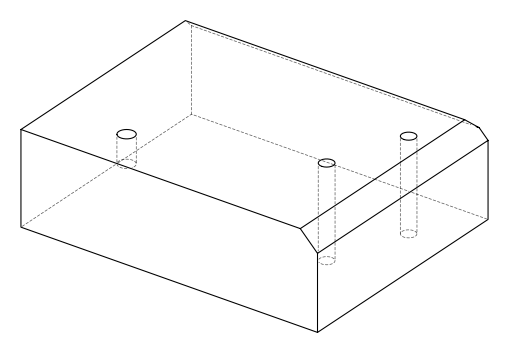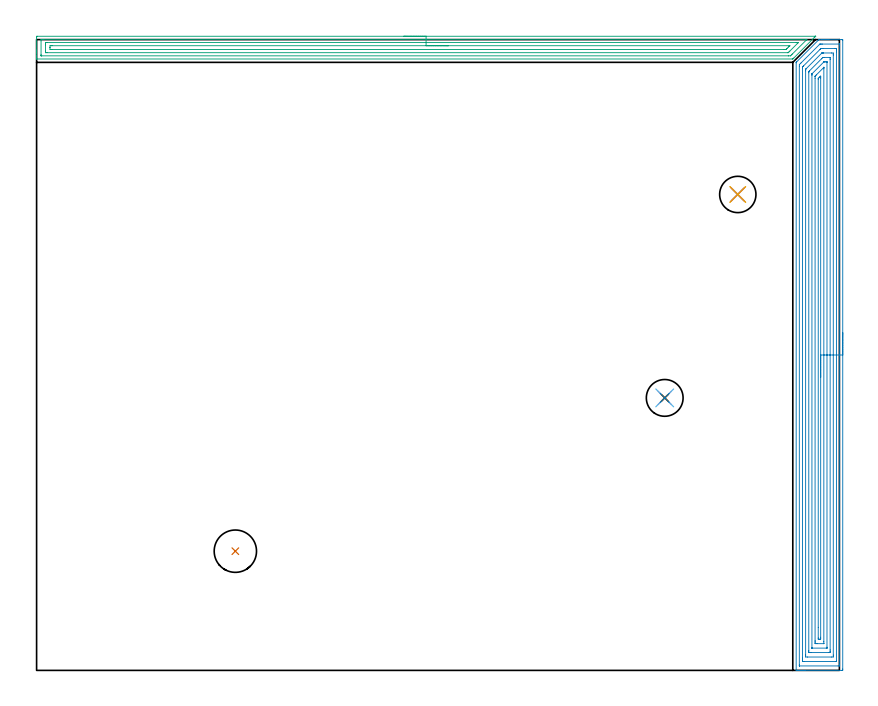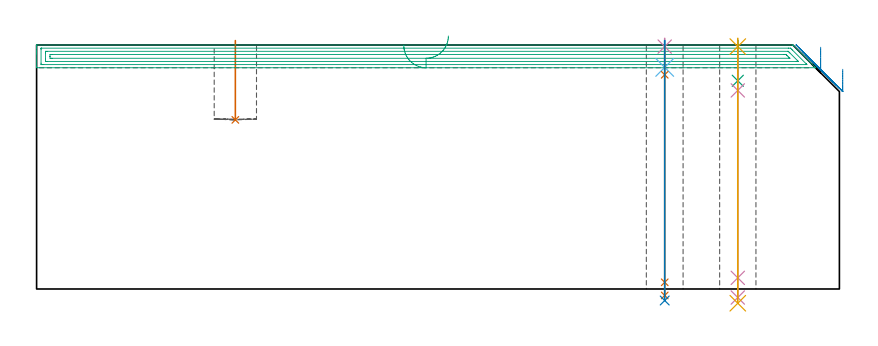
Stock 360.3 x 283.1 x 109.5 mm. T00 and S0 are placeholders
(PLAN: 11 operations, 8 tool changes, 31.8 min)
(1 INDEXABLE_INSERT_DRILL_BLIND_HOLE_FROM_SOLID | STEP1POCKET | NXT0302_009 | 0.14 min | 9451 mm3)
(2 AREA_MILL | FG_CHAMFER_SURFACE | UGT0205_001 | 18.24 min | 61826 mm3)
(3 AREA_MILL_1 | FG_CHAMFER_SURFACE_1 | UGT0205_001 | 11.26 min | 17839 mm3)
(4 SPOT_DRILL | STEP1HOLE | NXT0321_9005460120000 | 0.03 min | 2 mm3)
(5 SPOT_DRILL_1 | STEP1HOLE_1 | NXT0321_9005460120000 | 0.03 min | 5 mm3)
(6 DRILL_BLIND_HOLE_INTO_CENTER | STEP1HOLE | NXT0301_038 | 0.05 min | 319 mm3)
(7 GUN_DRILL_THROUGH_HOLE | STEP1HOLE | UGT0307_002 | 0.53 min | 2804 mm3)
(8 SPADE_DRILL_TO_ENLARGE_THROUGH_HOLE | STEP1HOLE | UGT0306_007 | 0.47 min | 20247 mm3)
(9 DRILL_BLIND_HOLE_INTO_CENTER_1 | STEP1HOLE_1 | UGT0301_219 | 0.07 min | 1247 mm3)
(10 GUN_DRILL_THROUGH_HOLE_1 | STEP1HOLE_1 | UGT0307_007 | 0.55 min | 7468 mm3)
(11 DRILL_TO_ENLARGE_THROUGH_HOLE | STEP1HOLE_1 | UGT0301_287 | 0.47 min | 14097 mm3)
(TOOL NXT0302_009 | Index. Insert Drill 19mm [880-D1900L25-05] | D19 PA176 FL95 Z2)
(TOOL UGT0205_001 | Chamfer Mill 20 x 3 x 45 deg. | D20 FL50 Z2)
(TOOL NXT0321_9005460120000 | NC Spot Drill, 142deg, 12mm, Carbide, Uncoated | D12 PA142 FL30 Z2)
(TOOL NXT0301_038 | Carbide Drill 6.7mm [860.1-0670-034A1-MM 2214] | D6.7 PA140 FL53 Z2)
(TOOL UGT0307_002 | Gun Drill 6 mm | D6 PA130 FL24 Z1)
(TOOL UGT0306_007 | Spade Drill 16.5mm | D16.5 PA132 FL10 Z2)
(TOOL UGT0301_219 | Twist Drill 10.7 mm | D10.7 PA118 FL90 Z2)
(TOOL UGT0307_007 | Gun Drill 10 mm | D10 PA130 FL24 Z1)
(TOOL UGT0301_287 | Twist Drill 16.3 mm | D16.3 PA118 FL125 Z2)
(OP 1 INDEXABLE_INSERT_DRILL_BLIND_HOLE_FROM_SOLID)
G17 G21 G94 G90
T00 M6
G54
G17 G0 G90 X89.2 Y53.5 S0 M3
G43 Z119.5 H1
G94 G81 G98 Z75.9 F250. R111.5
G80
M5
M2
(OP 2 AREA_MILL)
G17 G21 G94 G90
T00 M6
G54
G17 G0 G90 X361.8 Y151.55 S1061 M3
G43 Z119.5 H0
Z98.6
G94 G1 Y151.512 Z97.728 F250.
Y151.398 Z96.864
Y151.209 Z96.012
Y150.947 Z95.18
Y150.613 Z94.374
Y150.21 Z93.6
Y149.742 Z92.864
Y149.21 Z92.172
Y148.621 Z91.529
Y147.978 Z90.94
Y147.286 Z90.408
Y146.55 Z89.94
Y145.776 Z89.537
Y144.97 Z89.203
Y144.138 Z88.941
Y143.286 Z88.752
Y142.422 Z88.638
Y141.55 Z88.6
Y0.6
X361.798 Y0.326 Z88.601
X361.792 Y0.01 Z88.606
X361.471 Y0. Z88.926
X344.803 Z105.592
X344.202 Z106.192
X343.617 Z106.78
X343.308 Z107.088
X342.723 Z107.673
X342.414 Z107.981
X341.797 Z108.603
X341.329 Z109.07
X340.96 Z109.431
X340.95 Y0.001 Z109.441
X340.903 Y0.01 Z109.488
X340.9 Y0.154 Z109.5
X340.903 Y272.692 Z109.497
X340.901 Y272.855 Z109.495
X340.912 Y272.902 Z109.483
X340.964 Y272.965 Z109.433
X341.013 Y273.014 Z109.386
X341.124 Y273.125 Z109.275
X350.796 Y282.797 Z99.602
X350.903 Y282.905 Z99.493
X351.094 Y283.094 Z99.304
X351.101 Y283.1 Z99.297
X352.519 Z97.88
X353.137 Z97.259
X353.446 Z96.95
X354.031 Z96.366
X354.34 Z96.057
X354.924 Z95.47
X355.526 Z94.87
X361.473 Y283.099 Z88.925
X361.792 Y283.09 Z88.606
X361.799 Y282.773 Z88.599
X361.8 Y141.55 Z88.6
X360.386 Z90.014
X360.385 Y2.384 Z90.015
Y2.286
X360.382 Y2.185 Z90.018
X360.375 Y2.01 Z90.025
X360.286 Y2.008 Z90.114
X359.776 Y2.001 Z90.624
X342.414 Z107.986
X342.36 Y2.002 Z108.04
X342.327 Y2.006 Z108.073
X342.323 Y2.008 Z108.077
X342.32 Y2.028 Z108.08
X342.317 Y2.084 Z108.083
X342.315 Y2.284 Z108.085
X342.314 Y2.384 Z108.086
X342.318 Y270.999 Z108.082
X342.324 Y271.795 Z108.076
X342.335 Y271.874 Z108.065
X342.414 Y271.957 Z107.986
X342.777 Y272.325 Z107.623
X343.136 Y272.687 Z107.264
X351.258 Y280.808 Z99.142
X351.35 Y280.899 Z99.05
X351.494 Y281.036 Z98.906
X351.545 Y281.084 Z98.855
X351.605 Y281.09 Z98.795
X351.861 Y281.097 Z98.539
X352.244 Y281.099 Z98.156
X352.752 Y281.1 Z97.648
X360.286 Y281.099 Z90.114
X360.341 Y281.098 Z90.059
X360.373 Y281.094 Z90.027
X360.377 Y281.092 Z90.023
X360.38 Y281.072 Z90.02
X360.383 Y281.015 Z90.017
X360.385 Y280.816 Z90.015
X360.386 Y280.715 Z90.014
Y141.55
X358.972 Z91.428
X358.971 Y4.169 Z91.429
X358.97 Y4.051 Z91.43
X358.968 Y4.023 Z91.432
X358.966 Y4.015 Z91.434
X358.948 Y4.01 Z91.452
X358.836 Y4.005 Z91.564
X358.667 Y4. Z91.733
X344.37 Y4.001 Z106.03
X344.202 Y4.003 Z106.198
X344.033 Y4.008 Z106.367
X343.735 Y4.021 Z106.665
X343.733 Y4.169 Z106.667
X343.73 Y4.64 Z106.67
X343.729 Y5.061 Z106.671
Y5.533
X343.732 Y270.479 Z106.668
X343.733 Y270.691 Z106.667
X343.736 Y270.796 Z106.664
X343.738 Y270.819 Z106.662
X343.752 Y270.841 Z106.648
X343.805 Y270.903 Z106.595
X344.002 Y271.102 Z106.398
X344.202 Y271.303 Z106.198
X351.591 Y278.691 Z98.809
X351.834 Y278.931 Z98.566
X351.971 Y279.06 Z98.429
X352.02 Y279.09 Z98.38
X352.078 Y279.096 Z98.322
X352.244 Y279.098 Z98.156
X352.968 Y279.1 Z97.432
X358.33 Y279.099 Z92.07
X358.498 Y279.097 Z91.902
X358.667 Y279.092 Z91.733
X358.965 Y279.079 Z91.435
X358.967 Y278.931 Z91.433
X358.97 Y278.46 Z91.43
X358.971 Y278.039 Z91.429
X358.972 Y277.567 Z91.428
Y141.55
X357.557 Z92.843
Y6.845
X357.55 Y6.007 Z92.85
X356.664 Y6. Z93.736
X345.941 Z104.459
X345.15 Y6.01 Z105.25
X345.143 Y6.797 Z105.257
Y6.845
X345.146 Y269.118 Z105.254
X345.149 Y269.539 Z105.251
X345.153 Y269.749 Z105.247
X345.155 Y269.795 Z105.245
X345.179 Y269.823 Z105.221
X345.229 Y269.877 Z105.171
X345.359 Y270.01 Z105.041
X352.244 Y276.894 Z98.156
X352.372 Y277.019 Z98.028
X352.423 Y277.066 Z97.977
X352.452 Y277.09 Z97.948
X352.503 Y277.092 Z97.897
X352.714 Y277.097 Z97.686
X353.137 Y277.1 Z97.263
X353.184 Z97.216
X356.759 Z93.641
X357.55 Y277.09 Z92.85
X357.557 Y276.303 Z92.843
Y276.255
Y141.55
X356.143 Z94.257
Y9.197
X356.14 Y8.629 Z94.26
X356.136 Y8.311 Z94.264
X356.126 Y8.01 Z94.274
X355.818 Y8.004 Z94.582
X355.553 Y8.001 Z94.847
X347.512 Y8. Z102.888
X346.882 Y8.001 Z103.518
X346.615 Y8.004 Z103.785
X346.575 Y8.01 Z103.825
X346.564 Y8.021 Z103.836
X346.562 Y8.057 Z103.838
X346.558 Y8.629 Z103.842
X346.557 Y8.954 Z103.843
X346.56 Y268.226 Z103.84
X346.562 Y268.546 Z103.838
X346.564 Y268.655 Z103.836
X346.567 Y268.737 Z103.833
X346.601 Y268.791 Z103.799
X346.916 Y269.118 Z103.484
X352.269 Y274.471 Z98.131
X352.705 Y274.902 Z97.695
X352.851 Y275.042 Z97.549
X352.903 Y275.09 Z97.497
X352.98 Y275.093 Z97.42
X353.137 Y275.097 Z97.263
X353.401 Y275.1 Z96.999
X355.818 Y275.099 Z94.582
X356.085 Y275.096 Z94.315
X356.126 Y275.09 Z94.274
X356.136 Y275.079 Z94.264
X356.138 Y275.043 Z94.262
X356.142 Y274.471 Z94.258
X356.143 Y274.146 Z94.257
Y141.55
X354.729 Z95.671
X354.728 Y10.413 Z95.672
X354.726 Y10.065 Z95.674
X354.724 Y10.023 Z95.676
X354.722 Y10.01 Z95.678
X354.693 Y10.007 Z95.707
X354.583 Y10.003 Z95.817
X354.444 Y10. Z95.956
X348.189 Z102.211
X348.024 Y10.003 Z102.376
X347.99 Y10.007 Z102.41
X347.979 Y10.01 Z102.421
X347.977 Y10.02 Z102.423
X347.974 Y10.058 Z102.426
X347.972 Y10.218 Z102.428
X347.975 Y267.136 Z102.425
X347.976 Y267.334 Z102.424
X347.98 Y267.681 Z102.42
X347.981 Y267.72 Z102.419
X348.003 Y267.746 Z102.397
X348.049 Y267.797 Z102.351
X348.126 Y267.877 Z102.274
X353.137 Y272.889 Z97.263
X353.276 Y273.025 Z97.124
X353.328 Y273.072 Z97.072
X353.349 Y273.09 Z97.051
X353.377 Y273.092 Z97.023
X353.618 Y273.099 Z96.782
X354.031 Y273.1 Z96.369
X354.511 Z95.889
X354.676 Y273.097 Z95.724
X354.71 Y273.093 Z95.69
X354.721 Y273.09 Z95.679
X354.723 Y273.08 Z95.677
X354.726 Y273.042 Z95.674
X354.728 Y272.882 Z95.672
X354.729 Y141.55 Z95.671
X353.315 Z97.085
X353.314 Y12.913 Z97.086
X353.311 Y12.197 Z97.089
X353.309 Y12.026 Z97.091
X353.305 Y12.009 Z97.095
X353.285 Y12.006 Z97.115
X353.236 Y12.003 Z97.164
X353.137 Y12.001 Z97.263
X350.456 Y12. Z99.944
X349.757 Y12.004 Z100.643
X349.563 Y12.01 Z100.837
X349.392 Y12.03 Z101.008
X349.389 Y12.197 Z101.011
X349.387 Y12.373 Z101.013
X349.386 Y13.09 Z101.014
X349.385 Y13.267 Z101.015
X349.389 Y265.724 Z101.011
X349.391 Y266.442 Z101.009
X349.393 Y266.612 Z101.007
X349.395 Y266.67 Z101.005
X349.426 Y266.717 Z100.974
X349.563 Y266.86 Z100.837
X349.798 Y267.099 Z100.602
X350.031 Y267.334 Z100.369
X353.137 Y270.44 Z97.263
X353.209 Y270.511 Z97.191
X353.267 Y270.567 Z97.133
X353.306 Y270.601 Z97.094
X353.308 Z97.092
X353.311 Y270.589 Z97.09
X353.313 Y270.542 Z97.087
X353.314 Y270.188 Z97.086
X353.315 Y270.01 Z97.085
Y141.55
X351.9 Z98.5
Y14.874
X351.898 Y14.327 Z98.502
X351.894 Y14.141 Z98.506
X351.89 Y14.01 Z98.51
X351.331 Y14. Z99.069
X350.914 Y14.007 Z99.486
X350.815 Y14.01 Z99.585
X350.807 Y14.071 Z99.593
X350.805 Y14.142 Z99.595
X350.801 Y14.53 Z99.599
X350.8 Y19.317 Z99.6
X350.803 Y265.204 Z99.597
X350.805 Y265.55 Z99.595
X350.807 Y265.618 Z99.593
X350.809 Y265.647 Z99.591
X350.831 Y265.673 Z99.569
X350.916 Y265.765 Z99.484
X351.024 Y265.876 Z99.376
X351.35 Y266.203 Z99.05
X351.589 Y266.442 Z98.811
X351.697 Y266.549 Z98.703
X351.767 Y266.616 Z98.633
X351.888 Y266.73 Z98.512
X351.895 Y266.568 Z98.505
X351.898 Y266.442 Z98.502
X351.9 Y266.163 Z98.5
Y265.893
Y141.55
Y140.678 Z98.538
Y139.813 Z98.651
Y138.962 Z98.84
Y138.13 Z99.103
Y137.324 Z99.436
Y136.55 Z99.839
Y135.814 Z100.308
Y135.122 Z100.839
Y134.479 Z101.428
Y133.89 Z102.072
Y133.358 Z102.764
Y132.89 Z103.5
Y132.487 Z104.273
Y132.153 Z105.079
Y131.891 Z105.911
Y131.702 Z106.763
Y131.588 Z107.628
Y131.55 Z108.5
G0 Z119.5
M5
M2
(OP 3 AREA_MILL_1)
G17 G21 G94 G90
T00 M6
G54
G17 G0 G90 X164.8 Y284.6 S1061 M3
G43 Z119.5 H0
Z109.3
G94 G1 X164.838 Z108.428 F250.
X164.952 Z107.564
X165.141 Z106.712
X165.403 Z105.88
X165.737 Z105.074
X166.14 Z104.3
X166.608 Z103.564
X167.14 Z102.872
X167.729 Z102.229
X168.372 Z101.64
X169.064 Z101.109
X169.8 Z100.64
X170.574 Z100.237
X171.38 Z99.903
X172.212 Z99.641
X173.063 Z99.452
X173.928 Z99.338
X174.8 Z99.3
X349.524
X349.579 Y284.595 Z99.303
X349.582 Y284.594 Z99.304
X349.579 Y284.578 Z99.32
X349.42 Y284.418 Z99.479
X349.281 Y284.28 Z99.618
X349.008 Y284.008 Z99.892
X339.805 Y274.804 Z109.095
X339.564 Y274.563 Z109.333
X339.404 Y274.405 Z109.49
X339.158 Y274.4 Z109.5
X0.17
X0.01 Y274.403 Z109.488
X0.007 Y274.467 Z109.425
X0. Y274.879 Z109.021
Y275.243 Z108.657
Y275.923 Z107.972
Y277.158 Z106.739
Y277.712 Z106.183
Y278.329 Z105.566
Y283.971 Z99.927
X0.002 Y284.25 Z99.648
X0.01 Y284.592 Z99.306
X0.351 Y284.599 Z99.299
X174.8 Y284.6 Z99.3
Y283.186 Z100.714
X345.41 Y283.185 Z100.715
X345.519 Y283.183 Z100.717
X345.716 Y283.178 Z100.722
X345.622 Y283.077 Z100.823
X345.518 Y282.969 Z100.931
X345.41 Y282.86 Z101.04
X339.158 Y276.607 Z107.293
X338.815 Y276.266 Z107.634
X338.467 Y275.923 Z107.977
X338.363 Y275.825 Z108.075
X338.264 Y275.821 Z108.079
X337.48 Y275.815 Z108.085
X337.371 Y275.814 Z108.086
X2.294 Y275.815 Z108.085
X2.076 Y275.819 Z108.081
X2.019 Y275.821 Z108.079
X2.01 Y275.833 Z108.067
X2.005 Y275.866 Z108.034
X2.002 Y275.923 Z107.977
X2. Y276.327 Z107.573
X2.001 Y282.585 Z101.315
X2.007 Y283.077 Z100.823
X2.01 Y283.171 Z100.729
X2.185 Y283.18 Z100.72
X2.295 Y283.184 Z100.716
X2.403 Y283.185 Z100.715
X3.187 Y283.186 Z100.714
X174.8
Y281.771 Z102.129
X340.944
X341.356 Y281.77 Z102.13
X341.569 Y281.768 Z102.132
X341.837 Y281.764 Z102.136
X341.838 Y281.749 Z102.151
X341.837 Y281.74 Z102.16
X341.613 Y281.513 Z102.387
X341.389 Y281.288 Z102.612
X338.039 Y277.938 Z105.962
X337.812 Y277.712 Z106.188
X337.59 Y277.492 Z106.408
X337.371 Y277.28 Z106.62
X337.315 Y277.235 Z106.665
X337.268 Y277.233 Z106.667
X337.166 Y277.231 Z106.669
X336.96 Y277.229 Z106.671
X4.672
X4.19 Y277.231 Z106.669
X4.03 Y277.234 Z106.666
X4.011 Y277.235 Z106.665
X4.007 Y277.295 Z106.605
X4.003 Y277.396 Z106.504
X4. Y277.901 Z105.999
Y280.584 Z103.316
X4.001 Y281.288 Z102.612
X4.002 Y281.476 Z102.424
X4.01 Y281.667 Z102.233
X4.018 Y281.765 Z102.135
X4.069 Y281.767 Z102.133
X4.19 Y281.769 Z102.131
X4.601 Y281.771 Z102.129
X174.8
Y280.357 Z103.543
X337.767
X337.946 Y280.355 Z103.545
X337.989 Y280.353 Z103.547
X337.992 Y280.351 Z103.549
X337.991 Y280.347 Z103.553
X337.965 Y280.316 Z103.584
X337.708 Y280.057 Z103.843
X337.45 Y279.799 Z104.101
X336.814 Y279.163 Z104.737
X336.478 Y278.828 Z105.072
X336.364 Y278.72 Z105.18
X336.308 Y278.669 Z105.231
X336.277 Y278.65 Z105.25
X336.226 Y278.648 Z105.252
X336.013 Y278.645 Z105.255
X335.585 Y278.643 Z105.257
X335.548
X6.832
X6.022 Y278.65 Z105.25
X6.001 Y279.475 Z104.425
Y279.5 Z104.4
X6.02 Y280.35 Z103.55
X6.869 Y280.357 Z103.543
X6.906
X174.8
X175.672 Z103.581
X176.536 Z103.695
X177.388 Z103.883
X178.22 Z104.146
X179.026 Z104.48
X179.8 Z104.882
X180.536 Z105.351
X181.228 Z105.882
X181.871 Z106.472
X182.46 Z107.115
X182.991 Z107.807
X183.46 Z108.543
X183.863 Z109.317
X184.197 Z110.122
X184.459 Z110.954
X184.648 Z111.806
X184.762 Z112.671
X184.8 Z113.543
G0 Z119.5
M5
M2
(OP 4 SPOT_DRILL)
G17 G21 G94 G90
T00 M6
G54
G17 G0 G90 X281.9 Y122.3 S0 M3
G43 Z119.5 H0
G94 G81 G98 Z108.79 F250. R112.5
G80
M5
M2
(OP 5 SPOT_DRILL_1)
G17 G21 G94 G90
T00 M6
G54
G17 G0 G90 X314.7 Y213.6 S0 M3
G43 Z119.5 H0
G94 G81 G98 Z108.798 F250. R112.5
G80
M5
M2
(OP 6 DRILL_BLIND_HOLE_INTO_CENTER)
G17 G21 G94 G90
T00 M6
G54
G17 G0 G90 X281.9 Y122.3 S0 M3
G43 Z119.5 H1
G94 G81 G98 Z99.45 F250. R111.5
G80
M5
M2
(OP 7 GUN_DRILL_THROUGH_HOLE)
G17 G21 G94 G90
T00 M6
G54
G17 G0 G90 X281.9 Y122.3 M8
G43 Z119.5 H0
Z109.204
S716 M3
G94 G1 Z96.143 F125. M26
G4 X.084
Z3. F250.
G4 X.084
Z-2.899 F125.
G4 X.084
M5
M9
G0 Z109.204
Z119.5
M2
(OP 8 SPADE_DRILL_TO_ENLARGE_THROUGH_HOLE)
G17 G21 G94 G90
T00 M6
G54
G17 G0 G90 X281.9 Y122.3 S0 M3
G43 Z119.5 H0
G94 G73 G98 Z-5.173 F250. Q16.382 R111.5
G80
M5
M2
(OP 9 DRILL_BLIND_HOLE_INTO_CENTER_1)
G17 G21 G94 G90
T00 M6
G54
G17 G0 G90 X314.7 Y213.6 S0 M3
G43 Z119.5 H0
G94 G81 G98 Z93.45 F250. R111.5
G80
M5
M2
(OP 10 GUN_DRILL_THROUGH_HOLE_1)
G17 G21 G94 G90
T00 M6
G54
G17 G0 G90 X314.7 Y213.6 M8
G43 Z119.5 H0
Z106.846
S716 M3
G94 G1 Z89.123 F125. M26
G4 X.084
Z5. F250.
G4 X.084
Z-3.832 F125.
G4 X.084
M5
M9
G0 Z106.846
Z119.5
M2
(OP 11 DRILL_TO_ENLARGE_THROUGH_HOLE)
G17 G21 G94 G90
T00 M6
G54
G17 G0 G90 X314.7 Y213.6 S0 M3
G43 Z119.5 H0
G94 G73 G98 Z-6.397 F250. Q14.487 R111.5
G80
M5
M2
